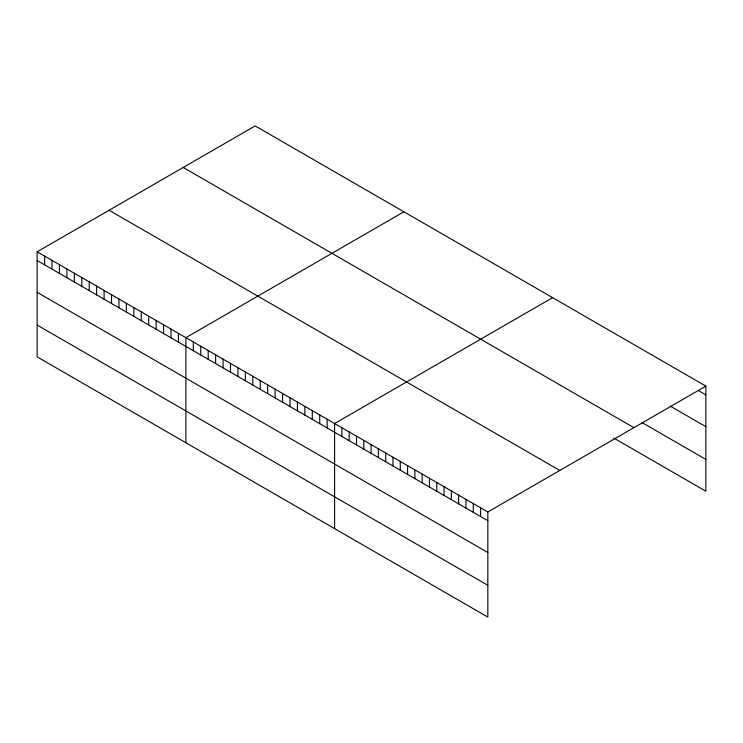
<?xml version="1.0" encoding="UTF-8"?>
<svg xmlns="http://www.w3.org/2000/svg" width="743" height="743" viewBox="0 0 743 743"><rect width="100%" height="100%" fill="white"/><g stroke="black" fill="none" stroke-linecap="round" stroke-linejoin="round"><path stroke-width="1.11" d="M37.15 251.793L487.835 511.992L487.835 617.08L37.15 356.872L37.15 251.793L255.165 125.92L705.85 386.128L705.85 491.207L613.727 438.026M403.886 211.792L185.88 337.656L185.88 442.744M552.616 297.655L334.601 423.529L334.601 528.607M487.835 511.992L705.85 386.128M698.55 390.651L705.85 394.867M670.279 406.124L705.85 426.658M641.998 422.553L705.85 459.415M183.215 167.463L633.909 427.662M109.091 210.25L559.785 470.458M37.15 260.533L487.835 520.732M37.15 292.324L487.835 552.532M37.15 325.081L487.835 585.28M480.545 507.785L480.545 516.524M473.245 503.568L473.245 512.308M465.945 499.352L465.945 508.101M458.654 495.144L458.654 503.884M451.354 490.928L451.354 499.667M444.054 486.721L444.054 495.46M436.763 482.504L436.763 491.244M429.463 478.288L429.463 487.036M422.163 474.08L422.163 482.82M414.873 469.864L414.873 478.603M407.573 465.657L407.573 474.396M400.273 461.44L400.273 470.18M392.982 457.224L392.982 465.972M385.682 453.016L385.682 461.756M378.382 448.8L378.382 457.539M371.091 444.593L371.091 453.332M363.791 440.376L363.791 449.116M356.491 436.16L356.491 444.908M349.201 431.952L349.201 440.692M341.901 427.736L341.901 436.475M327.171 419.228L327.171 427.968M319.731 414.938L319.731 423.677M312.292 410.647L312.292 419.386M304.862 406.347L304.862 415.096M297.423 402.056L297.423 410.795M289.984 397.765L289.984 406.505M282.554 393.474L282.554 402.214M275.114 389.174L275.114 397.923M267.675 384.883L267.675 393.623M260.245 380.592L260.245 389.332M252.806 376.302L252.806 385.041M245.366 372.002L245.366 380.741M237.936 367.711L237.936 376.45M230.497 363.42L230.497 372.159M223.058 359.12L223.058 367.869M215.619 354.829L215.619 363.568M208.189 350.538L208.189 359.278M200.749 346.247L200.749 354.987M193.31 341.947L193.31 350.696M178.441 333.366L178.441 342.105M171.001 329.075L171.001 337.814M163.571 324.775L163.571 333.514M156.132 320.484L156.132 329.223M148.693 316.193L148.693 324.932M141.263 311.893L141.263 320.642M133.824 307.602L133.824 316.342M126.384 303.311L126.384 312.051M118.954 299.02L118.954 307.76M111.515 294.72L111.515 303.469M104.076 290.429L104.076 299.169M96.636 286.139L96.636 294.878M89.206 281.848L89.206 290.587M81.767 277.548L81.767 286.287M74.328 273.257L74.328 281.996M66.898 268.966L66.898 277.706M59.459 264.666L59.459 273.415M52.019 260.375L52.019 269.115M44.589 256.084L44.589 264.824"/></g></svg>
